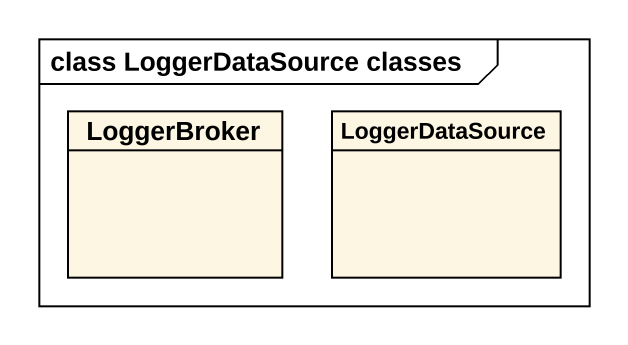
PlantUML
@startuml
mainframe class LoggerDataSource classes
hide circle
hide empty members
class LoggerBroker
class LoggerDataSource
@enduml
